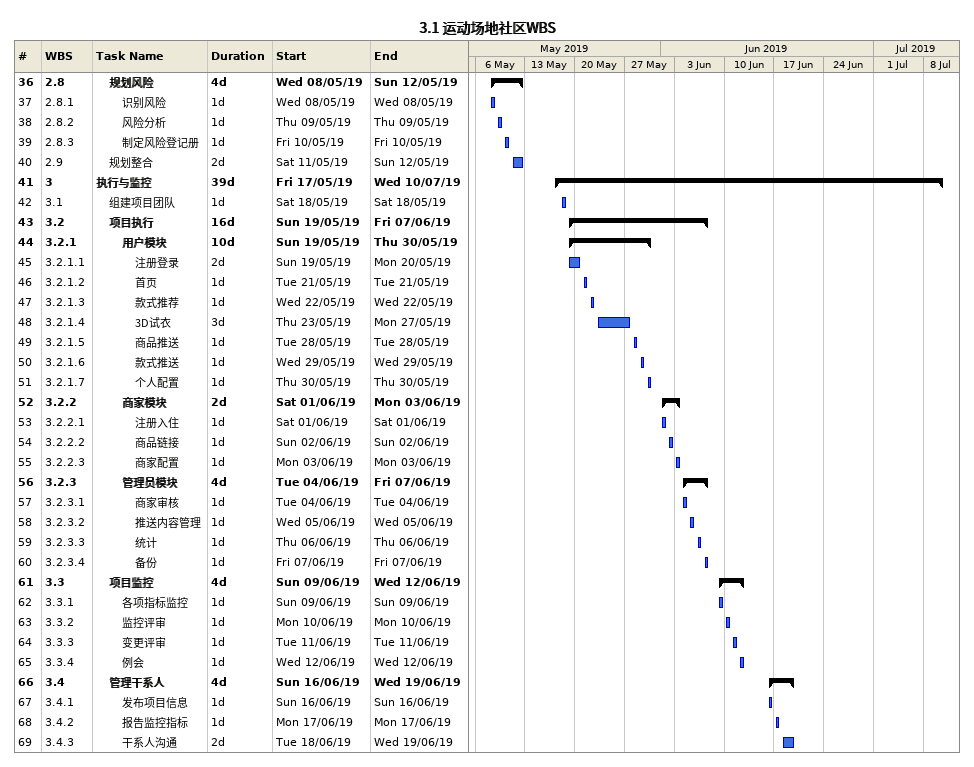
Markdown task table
3.1 运动场地社区WBS

| ID | WBS | Task | Duration | Start | Finish |
|---|---|---|---|---|---|
| 36 | 2.8 | **规划风险** | 4d | 2019-05-08 | 2019-05-12 |
| 37 | 2.8.1 | 识别风险 | 1d | 2019-05-08 | 2019-05-08 |
| 38 | 2.8.2 | 风险分析 | 1d | 2019-05-09 | 2019-05-09 |
| 39 | 2.8.3 | 制定风险登记册 | 1d | 2019-05-10 | 2019-05-10 |
| 40 | 2.9 | 规划整合 | 2d | 2019-05-11 | 2019-05-12 |
| 41 | 3 | **执行与监控** | 39d | 2019-05-17 | 2019-07-10 |
| 42 | 3.1 | 组建项目团队 | 1d | 2019-05-18 | 2019-05-18 |
| 43 | 3.2 | **项目执行** | 16d | 2019-05-19 | 2019-06-07 |
| 44 | 3.2.1 | **用户模块** | 10d | 2019-05-19 | 2019-05-30 |
| 45 | 3.2.1.1 | 注册登录 | 2d | 2019-05-19 | 2019-05-20 |
| 46 | 3.2.1.2 | 首页 | 1d | 2019-05-21 | 2019-05-21 |
| 47 | 3.2.1.3 | 款式推荐 | 1d | 2019-05-22 | 2019-05-22 |
| 48 | 3.2.1.4 | 3D试衣 | 3d | 2019-05-23 | 2019-05-27 |
| 49 | 3.2.1.5 | 商品推送 | 1d | 2019-05-28 | 2019-05-28 |
| 50 | 3.2.1.6 | 款式推送 | 1d | 2019-05-29 | 2019-05-29 |
| 51 | 3.2.1.7 | 个人配置 | 1d | 2019-05-30 | 2019-05-30 |
| 52 | 3.2.2 | **商家模块** | 2d | 2019-06-01 | 2019-06-03 |
| 53 | 3.2.2.1 | 注册入住 | 1d | 2019-06-01 | 2019-06-01 |
| 54 | 3.2.2.2 | 商品链接 | 1d | 2019-06-02 | 2019-06-02 |
| 55 | 3.2.2.3 | 商家配置 | 1d | 2019-06-03 | 2019-06-03 |
| 56 | 3.2.3 | **管理员模块** | 4d | 2019-06-04 | 2019-06-07 |
| 57 | 3.2.3.1 | 商家审核 | 1d | 2019-06-04 | 2019-06-04 |
| 58 | 3.2.3.2 | 推送内容管理 | 1d | 2019-06-05 | 2019-06-05 |
| 59 | 3.2.3.3 | 统计 | 1d | 2019-06-06 | 2019-06-06 |
| 60 | 3.2.3.4 | 备份 | 1d | 2019-06-07 | 2019-06-07 |
| 61 | 3.3 | **项目监控** | 4d | 2019-06-09 | 2019-06-12 |
| 62 | 3.3.1 | 各项指标监控 | 1d | 2019-06-09 | 2019-06-09 |
| 63 | 3.3.2 | 监控评审 | 1d | 2019-06-10 | 2019-06-10 |
| 64 | 3.3.3 | 变更评审 | 1d | 2019-06-11 | 2019-06-11 |
| 65 | 3.3.4 | 例会 | 1d | 2019-06-12 | 2019-06-12 |
| 66 | 3.4 | **管理干系人** | 4d | 2019-06-16 | 2019-06-19 |
| 67 | 3.4.1 | 发布项目信息 | 1d | 2019-06-16 | 2019-06-16 |
| 68 | 3.4.2 | 报告监控指标 | 1d | 2019-06-17 | 2019-06-17 |
| 69 | 3.4.3 | 干系人沟通 | 2d | 2019-06-18 | 2019-06-19 |
